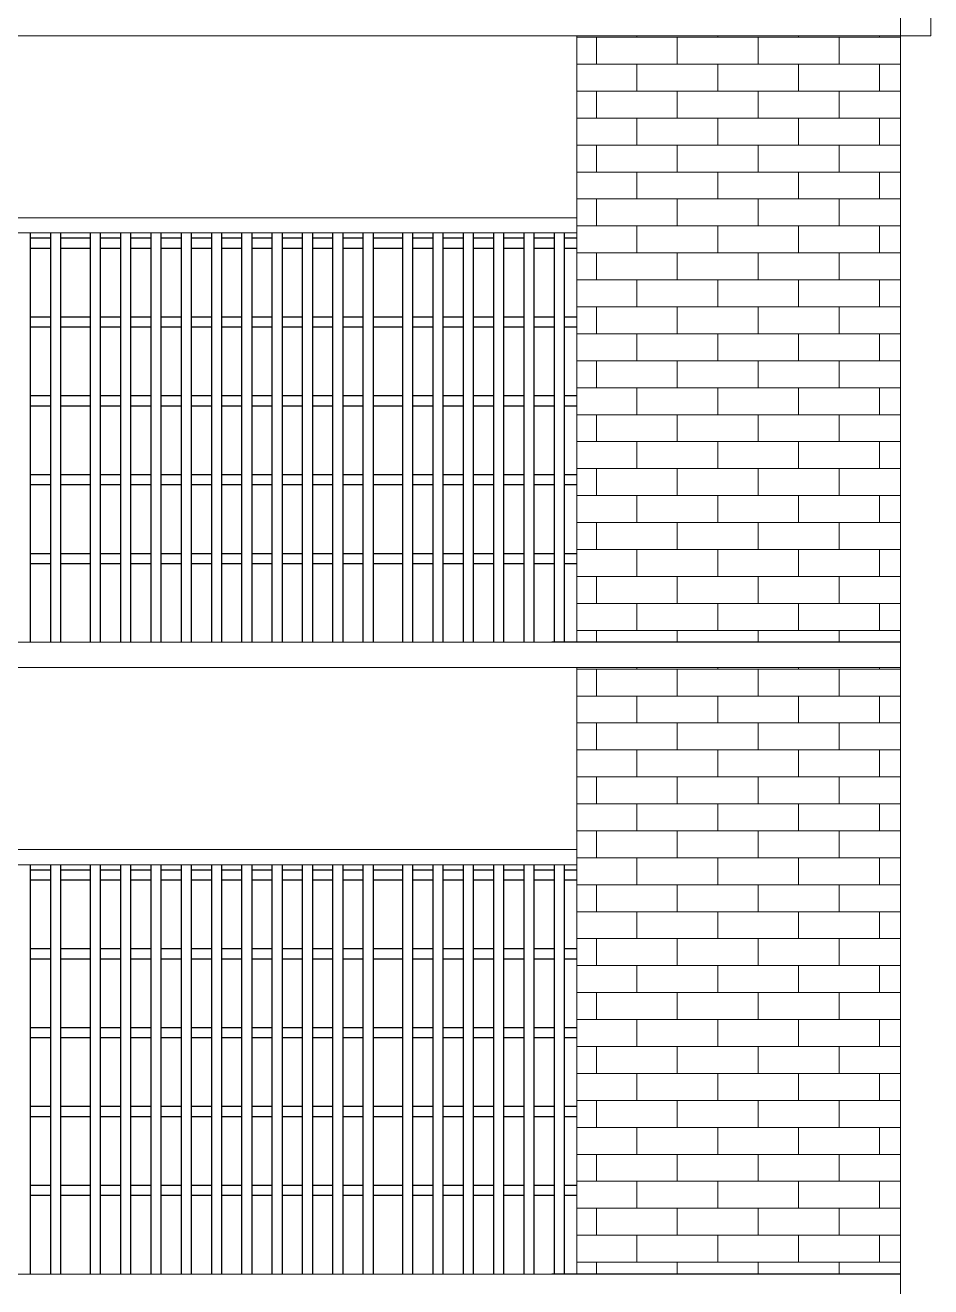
# Model space of a CAD drawing. Header units: inches. Extents: x -4010 to 92088, y -38563 to -1318.
# Drawn here: x 57860.5 to 58039.7, y -28286.5 to -28036.9 of the extents above; entities that cross this region are included whole.
import ezdxf

# ---------------------------------------------------------------- set-up
doc = ezdxf.new("R2010")
doc.units = ezdxf.units.IN
doc.header["$MEASUREMENT"] = 0
doc.layers.add('Brick wall', color=3, linetype='Continuous')
doc.layers.add('col', color=5, linetype='Continuous')
doc.layers.add('RAIL', color=200, linetype='Continuous', lineweight=13)

msp = doc.modelspace()

# ---------------------------------------------------------------- hatches: boundary and pattern name
at = {"layer": 'RAIL'}
h = msp.add_hatch(dxfattribs=at)
h.set_pattern_fill('AR-BRSTD', color=256, scale=2, style=0)
h.set_pattern_definition([(0, (3661.545, -6415.2594), (0, 5.334), []), (90, (3661.545, -6415.259), (-8, 5.334), [5.334, -5.334])])
h.paths.add_polyline_path([(57461.704, -28078), (57461.704, -28039), (57397.704, -28039), (57397.704, -28159), (57461.704, -28159)])
h.paths.add_polyline_path([(58033.704, -28039), (57969.704, -28039), (57969.704, -28159), (58033.704, -28159)])
h = msp.add_hatch(dxfattribs=at)
h.set_pattern_fill('AR-BRSTD', color=256, scale=2, style=0)
h.set_pattern_definition([(0, (3661.545, -6540.2594), (0, 5.334), []), (90, (3661.545, -6540.259), (-8, 5.334), [5.334, -5.334])])
h.paths.add_polyline_path([(57461.704, -28203), (57461.704, -28164), (57397.704, -28164), (57397.704, -28284), (57461.704, -28284)])
h.paths.add_polyline_path([(58033.704, -28164), (57969.704, -28164), (57969.704, -28284), (58033.704, -28284)])

# ---------------------------------------------------------------- linework, layer by layer
at = {"layer": 'Brick wall'}
for p, q in [((58033.704, -28159), (57964.704, -28159)), ((58033.704, -28284), (57964.704, -28284))]:
    msp.add_line(p, q, dxfattribs=at)
at = {"layer": 'col'}
for p, q in [((57861.529, -28078), (57861.529, -28096.6)), ((57865.529, -28078), (57865.529, -28096.6)), ((57867.529, -28078), (57867.529, -28096.6)), ((57873.353, -28078), (57873.353, -28096.6)), ((57875.353, -28078), (57875.353, -28096.6)), ((57879.353, -28078), (57879.353, -28096.6)), ((57881.353, -28078), (57881.353, -28096.6)), ((57885.353, -28078), (57885.353, -28096.6)), ((57887.353, -28078), (57887.353, -28096.6)), ((57891.353, -28078), (57891.353, -28096.6)), ((57893.353, -28078), (57893.353, -28096.6)), ((57897.353, -28078), (57897.353, -28096.6)), ((57899.353, -28078), (57899.353, -28096.6)), ((57903.353, -28078), (57903.353, -28096.6)), ((57905.353, -28078), (57905.353, -28096.6)), ((57909.353, -28078), (57909.353, -28096.6)), ((57911.353, -28078), (57911.353, -28096.6)), ((57911.353, -28078), (57911.353, -28096.6)), ((57915.353, -28078), (57915.353, -28096.6)), ((57917.353, -28078), (57917.353, -28096.6)), ((57921.353, -28078), (57921.353, -28096.6)), ((57923.353, -28078), (57923.353, -28096.6)), ((57927.353, -28078), (57927.353, -28096.6)), ((57929.353, -28078), (57929.353, -28096.6)), ((57935.178, -28078), (57935.178, -28096.6)), ((57937.178, -28078), (57937.178, -28096.6)), ((57941.178, -28078), (57941.178, -28096.6)), ((57943.178, -28078), (57943.178, -28096.6)), ((57947.178, -28078), (57947.178, -28096.6)), ((57949.178, -28078), (57949.178, -28096.6)), ((57953.178, -28078), (57953.178, -28096.6)), ((57955.178, -28078), (57955.178, -28096.6)), ((57959.178, -28078), (57959.178, -28096.6)), ((57961.178, -28078), (57961.178, -28096.6)), ((57965.178, -28078), (57965.178, -28096.6)), ((57967.178, -28078), (57967.178, -28096.6)), ((57861.529, -28079), (57865.529, -28079)), ((57867.529, -28079), (57871.529, -28079)), ((57871.529, -28079), (57873.353, -28079)), ((57875.353, -28079), (57879.353, -28079)), ((57881.353, -28079), (57885.353, -28079)), ((57887.353, -28079), (57891.353, -28079)), ((57893.353, -28079), (57897.353, -28079)), ((57899.353, -28079), (57903.353, -28079)), ((57905.353, -28079), (57909.353, -28079)), ((57911.353, -28079), (57915.353, -28079)), ((57917.353, -28079), (57921.353, -28079)), ((57923.353, -28079), (57927.353, -28079)), ((57929.353, -28079), (57933.353, -28079)), ((57933.353, -28079), (57935.178, -28079)), ((57937.178, -28079), (57941.178, -28079)), ((57943.178, -28079), (57947.178, -28079)), ((57949.178, -28079), (57953.178, -28079)), ((57955.178, -28079), (57959.178, -28079)), ((57961.178, -28079), (57965.178, -28079)), ((57967.178, -28079), (57969.704, -28079)), ((57861.529, -28081), (57861.529, -28112.2)), ((57861.529, -28081), (57865.529, -28081)), ((57865.529, -28081), (57865.529, -28112.2)), ((57867.529, -28081), (57867.529, -28112.2)), ((57867.529, -28081), (57871.529, -28081)), ((57871.529, -28081), (57873.353, -28081)), ((57873.353, -28081), (57873.353, -28112.2)), ((57875.353, -28081), (57875.353, -28112.2)), ((57875.353, -28081), (57879.353, -28081)), ((57879.353, -28081), (57879.353, -28112.2)), ((57881.353, -28081), (57881.353, -28112.2)), ((57881.353, -28081), (57885.353, -28081)), ((57885.353, -28081), (57885.353, -28112.2)), ((57887.353, -28081), (57887.353, -28112.2)), ((57887.353, -28081), (57891.353, -28081)), ((57891.353, -28081), (57891.353, -28112.2)), ((57893.353, -28081), (57893.353, -28112.2)), ((57893.353, -28081), (57897.353, -28081)), ((57897.353, -28081), (57897.353, -28112.2)), ((57899.353, -28081), (57899.353, -28112.2)), ((57899.353, -28081), (57903.353, -28081)), ((57903.353, -28081), (57903.353, -28112.2)), ((57905.353, -28081), (57905.353, -28112.2)), ((57905.353, -28081), (57909.353, -28081)), ((57909.353, -28081), (57909.353, -28112.2)), ((57911.353, -28081), (57911.353, -28112.2)), ((57911.353, -28081), (57911.353, -28112.2)), ((57911.353, -28081), (57915.353, -28081)), ((57915.353, -28081), (57915.353, -28112.2)), ((57917.353, -28081), (57917.353, -28112.2)), ((57917.353, -28081), (57921.353, -28081)), ((57921.353, -28081), (57921.353, -28112.2)), ((57923.353, -28081), (57923.353, -28112.2)), ((57923.353, -28081), (57927.353, -28081)), ((57927.353, -28081), (57927.353, -28112.2)), ((57929.353, -28081), (57929.353, -28112.2)), ((57929.353, -28081), (57933.353, -28081)), ((57933.353, -28081), (57935.178, -28081)), ((57935.178, -28081), (57935.178, -28112.2)), ((57937.178, -28081), (57937.178, -28112.2)), ((57937.178, -28081), (57941.178, -28081)), ((57941.178, -28081), (57941.178, -28112.2)), ((57943.178, -28081), (57943.178, -28112.2)), ((57943.178, -28081), (57947.178, -28081)), ((57947.178, -28081), (57947.178, -28112.2)), ((57949.178, -28081), (57949.178, -28112.2)), ((57949.178, -28081), (57953.178, -28081)), ((57953.178, -28081), (57953.178, -28112.2)), ((57955.178, -28081), (57955.178, -28112.2)), ((57955.178, -28081), (57959.178, -28081)), ((57959.178, -28081), (57959.178, -28112.2)), ((57961.178, -28081), (57961.178, -28112.2)), ((57961.178, -28081), (57965.178, -28081)), ((57965.178, -28081), (57965.178, -28112.2)), ((57967.178, -28081), (57967.178, -28112.2)), ((57967.178, -28081), (57969.704, -28081)), ((57861.529, -28094.6), (57865.529, -28094.6)), ((57867.529, -28094.6), (57871.529, -28094.6)), ((57871.529, -28094.6), (57873.353, -28094.6)), ((57875.353, -28094.6), (57879.353, -28094.6)), ((57881.353, -28094.6), (57885.353, -28094.6)), ((57887.353, -28094.6), (57891.353, -28094.6)), ((57893.353, -28094.6), (57897.353, -28094.6)), ((57899.353, -28094.6), (57903.353, -28094.6)), ((57905.353, -28094.6), (57909.353, -28094.6)), ((57911.353, -28094.6), (57915.353, -28094.6)), ((57917.353, -28094.6), (57921.353, -28094.6)), ((57923.353, -28094.6), (57927.353, -28094.6)), ((57929.353, -28094.6), (57933.353, -28094.6)), ((57933.353, -28094.6), (57935.178, -28094.6)), ((57937.178, -28094.6), (57941.178, -28094.6)), ((57943.178, -28094.6), (57947.178, -28094.6)), ((57949.178, -28094.6), (57953.178, -28094.6)), ((57955.178, -28094.6), (57959.178, -28094.6)), ((57961.178, -28094.6), (57965.178, -28094.6)), ((57967.178, -28094.6), (57969.704, -28094.6)), ((57861.529, -28096.6), (57861.529, -28127.8)), ((57861.529, -28096.6), (57865.529, -28096.6)), ((57865.529, -28096.6), (57865.529, -28127.8)), ((57867.529, -28096.6), (57867.529, -28127.8)), ((57867.529, -28096.6), (57871.529, -28096.6)), ((57871.529, -28096.6), (57873.353, -28096.6)), ((57873.353, -28096.6), (57873.353, -28127.8)), ((57875.353, -28096.6), (57875.353, -28127.8)), ((57875.353, -28096.6), (57879.353, -28096.6)), ((57879.353, -28096.6), (57879.353, -28127.8)), ((57881.353, -28096.6), (57881.353, -28127.8)), ((57881.353, -28096.6), (57885.353, -28096.6)), ((57885.353, -28096.6), (57885.353, -28127.8)), ((57887.353, -28096.6), (57887.353, -28127.8)), ((57887.353, -28096.6), (57891.353, -28096.6)), ((57891.353, -28096.6), (57891.353, -28127.8)), ((57893.353, -28096.6), (57893.353, -28127.8)), ((57893.353, -28096.6), (57897.353, -28096.6)), ((57897.353, -28096.6), (57897.353, -28127.8)), ((57899.353, -28096.6), (57899.353, -28127.8)), ((57899.353, -28096.6), (57903.353, -28096.6)), ((57903.353, -28096.6), (57903.353, -28127.8)), ((57905.353, -28096.6), (57905.353, -28127.8)), ((57905.353, -28096.6), (57909.353, -28096.6)), ((57909.353, -28096.6), (57909.353, -28127.8)), ((57911.353, -28096.6), (57911.353, -28127.8)), ((57911.353, -28096.6), (57911.353, -28127.8)), ((57911.353, -28096.6), (57915.353, -28096.6)), ((57915.353, -28096.6), (57915.353, -28127.8)), ((57917.353, -28096.6), (57917.353, -28127.8)), ((57917.353, -28096.6), (57921.353, -28096.6)), ((57921.353, -28096.6), (57921.353, -28127.8)), ((57923.353, -28096.6), (57923.353, -28127.8)), ((57923.353, -28096.6), (57927.353, -28096.6)), ((57927.353, -28096.6), (57927.353, -28127.8)), ((57929.353, -28096.6), (57929.353, -28127.8)), ((57929.353, -28096.6), (57933.353, -28096.6)), ((57933.353, -28096.6), (57935.178, -28096.6)), ((57935.178, -28096.6), (57935.178, -28127.8)), ((57937.178, -28096.6), (57937.178, -28127.8)), ((57937.178, -28096.6), (57941.178, -28096.6)), ((57941.178, -28096.6), (57941.178, -28127.8)), ((57943.178, -28096.6), (57943.178, -28127.8)), ((57943.178, -28096.6), (57947.178, -28096.6)), ((57947.178, -28096.6), (57947.178, -28127.8)), ((57949.178, -28096.6), (57949.178, -28127.8)), ((57949.178, -28096.6), (57953.178, -28096.6)), ((57953.178, -28096.6), (57953.178, -28127.8)), ((57955.178, -28096.6), (57955.178, -28127.8)), ((57955.178, -28096.6), (57959.178, -28096.6)), ((57959.178, -28096.6), (57959.178, -28127.8)), ((57961.178, -28096.6), (57961.178, -28127.8)), ((57961.178, -28096.6), (57965.178, -28096.6)), ((57965.178, -28096.6), (57965.178, -28127.8)), ((57967.178, -28096.6), (57967.178, -28127.8)), ((57967.178, -28096.6), (57969.704, -28096.6)), ((57861.529, -28110.2), (57865.529, -28110.2)), ((57867.529, -28110.2), (57871.529, -28110.2)), ((57871.529, -28110.2), (57873.353, -28110.2)), ((57875.353, -28110.2), (57879.353, -28110.2)), ((57881.353, -28110.2), (57885.353, -28110.2)), ((57887.353, -28110.2), (57891.353, -28110.2)), ((57893.353, -28110.2), (57897.353, -28110.2)), ((57899.353, -28110.2), (57903.353, -28110.2)), ((57905.353, -28110.2), (57909.353, -28110.2)), ((57911.353, -28110.2), (57915.353, -28110.2)), ((57917.353, -28110.2), (57921.353, -28110.2)), ((57923.353, -28110.2), (57927.353, -28110.2)), ((57929.353, -28110.2), (57933.353, -28110.2)), ((57933.353, -28110.2), (57935.178, -28110.2)), ((57937.178, -28110.2), (57941.178, -28110.2)), ((57943.178, -28110.2), (57947.178, -28110.2)), ((57949.178, -28110.2), (57953.178, -28110.2)), ((57955.178, -28110.2), (57959.178, -28110.2)), ((57961.178, -28110.2), (57965.178, -28110.2)), ((57967.178, -28110.2), (57969.704, -28110.2)), ((57861.529, -28112.2), (57861.529, -28143.4)), ((57861.529, -28112.2), (57865.529, -28112.2)), ((57865.529, -28112.2), (57865.529, -28143.4)), ((57867.529, -28112.2), (57867.529, -28143.4)), ((57867.529, -28112.2), (57871.529, -28112.2)), ((57871.529, -28112.2), (57873.353, -28112.2)), ((57873.353, -28112.2), (57873.353, -28143.4)), ((57875.353, -28112.2), (57875.353, -28143.4)), ((57875.353, -28112.2), (57879.353, -28112.2)), ((57879.353, -28112.2), (57879.353, -28143.4)), ((57881.353, -28112.2), (57881.353, -28143.4)), ((57881.353, -28112.2), (57885.353, -28112.2)), ((57885.353, -28112.2), (57885.353, -28143.4)), ((57887.353, -28112.2), (57887.353, -28143.4)), ((57887.353, -28112.2), (57891.353, -28112.2)), ((57891.353, -28112.2), (57891.353, -28143.4)), ((57893.353, -28112.2), (57893.353, -28143.4)), ((57893.353, -28112.2), (57897.353, -28112.2)), ((57897.353, -28112.2), (57897.353, -28143.4)), ((57899.353, -28112.2), (57899.353, -28143.4)), ((57899.353, -28112.2), (57903.353, -28112.2)), ((57903.353, -28112.2), (57903.353, -28143.4)), ((57905.353, -28112.2), (57905.353, -28143.4)), ((57905.353, -28112.2), (57909.353, -28112.2)), ((57909.353, -28112.2), (57909.353, -28143.4)), ((57911.353, -28112.2), (57911.353, -28143.4)), ((57911.353, -28112.2), (57911.353, -28143.4)), ((57911.353, -28112.2), (57915.353, -28112.2)), ((57915.353, -28112.2), (57915.353, -28143.4)), ((57917.353, -28112.2), (57917.353, -28143.4)), ((57917.353, -28112.2), (57921.353, -28112.2)), ((57921.353, -28112.2), (57921.353, -28143.4)), ((57923.353, -28112.2), (57923.353, -28143.4)), ((57923.353, -28112.2), (57927.353, -28112.2)), ((57927.353, -28112.2), (57927.353, -28143.4)), ((57929.353, -28112.2), (57929.353, -28143.4)), ((57929.353, -28112.2), (57933.353, -28112.2)), ((57933.353, -28112.2), (57935.178, -28112.2)), ((57935.178, -28112.2), (57935.178, -28143.4)), ((57937.178, -28112.2), (57937.178, -28143.4)), ((57937.178, -28112.2), (57941.178, -28112.2)), ((57941.178, -28112.2), (57941.178, -28143.4)), ((57943.178, -28112.2), (57943.178, -28143.4)), ((57943.178, -28112.2), (57947.178, -28112.2)), ((57947.178, -28112.2), (57947.178, -28143.4)), ((57949.178, -28112.2), (57949.178, -28143.4)), ((57949.178, -28112.2), (57953.178, -28112.2)), ((57953.178, -28112.2), (57953.178, -28143.4)), ((57955.178, -28112.2), (57955.178, -28143.4)), ((57955.178, -28112.2), (57959.178, -28112.2)), ((57959.178, -28112.2), (57959.178, -28143.4)), ((57961.178, -28112.2), (57961.178, -28143.4)), ((57961.178, -28112.2), (57965.178, -28112.2)), ((57965.178, -28112.2), (57965.178, -28143.4)), ((57967.178, -28112.2), (57967.178, -28143.4)), ((57967.178, -28112.2), (57969.704, -28112.2)), ((57861.529, -28125.8), (57865.529, -28125.8)), ((57861.529, -28127.8), (57861.529, -28159)), ((57861.529, -28127.8), (57865.529, -28127.8)), ((57865.529, -28127.8), (57865.529, -28159)), ((57867.529, -28125.8), (57871.529, -28125.8)), ((57867.529, -28127.8), (57867.529, -28159)), ((57867.529, -28127.8), (57871.529, -28127.8)), ((57871.529, -28125.8), (57873.353, -28125.8)), ((57871.529, -28127.8), (57873.353, -28127.8)), ((57873.353, -28127.8), (57873.353, -28159)), ((57875.353, -28125.8), (57879.353, -28125.8)), ((57875.353, -28127.8), (57875.353, -28159)), ((57875.353, -28127.8), (57879.353, -28127.8)), ((57879.353, -28127.8), (57879.353, -28159)), ((57881.353, -28125.8), (57885.353, -28125.8)), ((57881.353, -28127.8), (57881.353, -28159)), ((57881.353, -28127.8), (57885.353, -28127.8)), ((57885.353, -28127.8), (57885.353, -28159)), ((57887.353, -28125.8), (57891.353, -28125.8)), ((57887.353, -28127.8), (57887.353, -28159)), ((57887.353, -28127.8), (57891.353, -28127.8)), ((57891.353, -28127.8), (57891.353, -28159)), ((57893.353, -28125.8), (57897.353, -28125.8)), ((57893.353, -28127.8), (57893.353, -28159)), ((57893.353, -28127.8), (57897.353, -28127.8)), ((57897.353, -28127.8), (57897.353, -28159)), ((57899.353, -28125.8), (57903.353, -28125.8)), ((57899.353, -28127.8), (57899.353, -28159)), ((57899.353, -28127.8), (57903.353, -28127.8)), ((57903.353, -28127.8), (57903.353, -28159)), ((57905.353, -28125.8), (57909.353, -28125.8)), ((57905.353, -28127.8), (57905.353, -28159)), ((57905.353, -28127.8), (57909.353, -28127.8)), ((57909.353, -28127.8), (57909.353, -28159)), ((57911.353, -28125.8), (57915.353, -28125.8)), ((57911.353, -28127.8), (57911.353, -28159)), ((57911.353, -28127.8), (57911.353, -28159)), ((57911.353, -28127.8), (57915.353, -28127.8)), ((57915.353, -28127.8), (57915.353, -28159)), ((57917.353, -28125.8), (57921.353, -28125.8)), ((57917.353, -28127.8), (57917.353, -28159)), ((57917.353, -28127.8), (57921.353, -28127.8)), ((57921.353, -28127.8), (57921.353, -28159)), ((57923.353, -28125.8), (57927.353, -28125.8)), ((57923.353, -28127.8), (57923.353, -28159)), ((57923.353, -28127.8), (57927.353, -28127.8)), ((57927.353, -28127.8), (57927.353, -28159)), ((57929.353, -28125.8), (57933.353, -28125.8)), ((57929.353, -28127.8), (57929.353, -28159)), ((57929.353, -28127.8), (57933.353, -28127.8)), ((57933.353, -28125.8), (57935.178, -28125.8)), ((57933.353, -28127.8), (57935.178, -28127.8)), ((57935.178, -28127.8), (57935.178, -28159)), ((57937.178, -28125.8), (57941.178, -28125.8)), ((57937.178, -28127.8), (57937.178, -28159)), ((57937.178, -28127.8), (57941.178, -28127.8)), ((57941.178, -28127.8), (57941.178, -28159)), ((57943.178, -28125.8), (57947.178, -28125.8)), ((57943.178, -28127.8), (57943.178, -28159)), ((57943.178, -28127.8), (57947.178, -28127.8)), ((57947.178, -28127.8), (57947.178, -28159)), ((57949.178, -28125.8), (57953.178, -28125.8)), ((57949.178, -28127.8), (57949.178, -28159)), ((57949.178, -28127.8), (57953.178, -28127.8)), ((57953.178, -28127.8), (57953.178, -28159)), ((57955.178, -28125.8), (57959.178, -28125.8)), ((57955.178, -28127.8), (57955.178, -28159)), ((57955.178, -28127.8), (57959.178, -28127.8)), ((57959.178, -28127.8), (57959.178, -28159)), ((57961.178, -28125.8), (57965.178, -28125.8)), ((57961.178, -28127.8), (57961.178, -28159)), ((57961.178, -28127.8), (57965.178, -28127.8)), ((57965.178, -28127.8), (57965.178, -28159)), ((57967.178, -28125.8), (57969.704, -28125.8)), ((57967.178, -28127.8), (57967.178, -28159)), ((57967.178, -28127.8), (57969.704, -28127.8)), ((57861.529, -28141.4), (57865.529, -28141.4)), ((57867.529, -28141.4), (57871.529, -28141.4)), ((57871.529, -28141.4), (57873.353, -28141.4)), ((57875.353, -28141.4), (57879.353, -28141.4)), ((57881.353, -28141.4), (57885.353, -28141.4)), ((57887.353, -28141.4), (57891.353, -28141.4)), ((57893.353, -28141.4), (57897.353, -28141.4)), ((57899.353, -28141.4), (57903.353, -28141.4)), ((57905.353, -28141.4), (57909.353, -28141.4)), ((57911.353, -28141.4), (57915.353, -28141.4)), ((57917.353, -28141.4), (57921.353, -28141.4)), ((57923.353, -28141.4), (57927.353, -28141.4)), ((57929.353, -28141.4), (57933.353, -28141.4)), ((57933.353, -28141.4), (57935.178, -28141.4)), ((57937.178, -28141.4), (57941.178, -28141.4)), ((57943.178, -28141.4), (57947.178, -28141.4)), ((57949.178, -28141.4), (57953.178, -28141.4)), ((57955.178, -28141.4), (57959.178, -28141.4)), ((57961.178, -28141.4), (57965.178, -28141.4)), ((57967.178, -28141.4), (57969.704, -28141.4)), ((57861.529, -28143.4), (57865.529, -28143.4)), ((57867.529, -28143.4), (57871.529, -28143.4)), ((57871.529, -28143.4), (57873.353, -28143.4)), ((57875.353, -28143.4), (57879.353, -28143.4)), ((57881.353, -28143.4), (57885.353, -28143.4)), ((57887.353, -28143.4), (57891.353, -28143.4)), ((57893.353, -28143.4), (57897.353, -28143.4)), ((57899.353, -28143.4), (57903.353, -28143.4)), ((57905.353, -28143.4), (57909.353, -28143.4)), ((57911.353, -28143.4), (57915.353, -28143.4)), ((57917.353, -28143.4), (57921.353, -28143.4)), ((57923.353, -28143.4), (57927.353, -28143.4)), ((57929.353, -28143.4), (57933.353, -28143.4)), ((57933.353, -28143.4), (57935.178, -28143.4)), ((57937.178, -28143.4), (57941.178, -28143.4)), ((57943.178, -28143.4), (57947.178, -28143.4)), ((57949.178, -28143.4), (57953.178, -28143.4)), ((57955.178, -28143.4), (57959.178, -28143.4)), ((57961.178, -28143.4), (57965.178, -28143.4)), ((57967.178, -28143.4), (57969.704, -28143.4)), ((57861.529, -28203), (57861.529, -28221.6)), ((57861.529, -28204), (57865.529, -28204)), ((57865.529, -28203), (57865.529, -28221.6)), ((57867.529, -28203), (57867.529, -28221.6)), ((57867.529, -28204), (57871.529, -28204)), ((57871.529, -28204), (57873.353, -28204)), ((57873.353, -28203), (57873.353, -28221.6)), ((57875.353, -28203), (57875.353, -28221.6)), ((57875.353, -28204), (57879.353, -28204)), ((57879.353, -28203), (57879.353, -28221.6)), ((57881.353, -28203), (57881.353, -28221.6)), ((57881.353, -28204), (57885.353, -28204)), ((57885.353, -28203), (57885.353, -28221.6)), ((57887.353, -28203), (57887.353, -28221.6)), ((57887.353, -28204), (57891.353, -28204)), ((57891.353, -28203), (57891.353, -28221.6)), ((57893.353, -28203), (57893.353, -28221.6)), ((57893.353, -28204), (57897.353, -28204)), ((57897.353, -28203), (57897.353, -28221.6)), ((57899.353, -28203), (57899.353, -28221.6)), ((57899.353, -28204), (57903.353, -28204)), ((57903.353, -28203), (57903.353, -28221.6)), ((57905.353, -28203), (57905.353, -28221.6)), ((57905.353, -28204), (57909.353, -28204)), ((57909.353, -28203), (57909.353, -28221.6)), ((57911.353, -28203), (57911.353, -28221.6)), ((57911.353, -28203), (57911.353, -28221.6)), ((57911.353, -28204), (57915.353, -28204)), ((57915.353, -28203), (57915.353, -28221.6)), ((57917.353, -28203), (57917.353, -28221.6)), ((57917.353, -28204), (57921.353, -28204)), ((57921.353, -28203), (57921.353, -28221.6)), ((57923.353, -28203), (57923.353, -28221.6)), ((57923.353, -28204), (57927.353, -28204)), ((57927.353, -28203), (57927.353, -28221.6)), ((57929.353, -28203), (57929.353, -28221.6)), ((57929.353, -28204), (57933.353, -28204)), ((57933.353, -28204), (57935.178, -28204)), ((57935.178, -28203), (57935.178, -28221.6)), ((57937.178, -28203), (57937.178, -28221.6)), ((57937.178, -28204), (57941.178, -28204)), ((57941.178, -28203), (57941.178, -28221.6)), ((57943.178, -28203), (57943.178, -28221.6)), ((57943.178, -28204), (57947.178, -28204)), ((57947.178, -28203), (57947.178, -28221.6)), ((57949.178, -28203), (57949.178, -28221.6)), ((57949.178, -28204), (57953.178, -28204)), ((57953.178, -28203), (57953.178, -28221.6)), ((57955.178, -28203), (57955.178, -28221.6)), ((57955.178, -28204), (57959.178, -28204)), ((57959.178, -28203), (57959.178, -28221.6)), ((57961.178, -28203), (57961.178, -28221.6)), ((57961.178, -28204), (57965.178, -28204)), ((57965.178, -28203), (57965.178, -28221.6)), ((57967.178, -28203), (57967.178, -28221.6)), ((57967.178, -28204), (57969.704, -28204)), ((57861.529, -28206), (57861.529, -28237.2)), ((57861.529, -28206), (57865.529, -28206)), ((57865.529, -28206), (57865.529, -28237.2)), ((57867.529, -28206), (57867.529, -28237.2)), ((57867.529, -28206), (57871.529, -28206)), ((57871.529, -28206), (57873.353, -28206)), ((57873.353, -28206), (57873.353, -28237.2)), ((57875.353, -28206), (57875.353, -28237.2)), ((57875.353, -28206), (57879.353, -28206)), ((57879.353, -28206), (57879.353, -28237.2)), ((57881.353, -28206), (57881.353, -28237.2)), ((57881.353, -28206), (57885.353, -28206)), ((57885.353, -28206), (57885.353, -28237.2)), ((57887.353, -28206), (57887.353, -28237.2)), ((57887.353, -28206), (57891.353, -28206)), ((57891.353, -28206), (57891.353, -28237.2)), ((57893.353, -28206), (57893.353, -28237.2)), ((57893.353, -28206), (57897.353, -28206)), ((57897.353, -28206), (57897.353, -28237.2)), ((57899.353, -28206), (57899.353, -28237.2)), ((57899.353, -28206), (57903.353, -28206)), ((57903.353, -28206), (57903.353, -28237.2)), ((57905.353, -28206), (57905.353, -28237.2)), ((57905.353, -28206), (57909.353, -28206)), ((57909.353, -28206), (57909.353, -28237.2)), ((57911.353, -28206), (57911.353, -28237.2)), ((57911.353, -28206), (57911.353, -28237.2)), ((57911.353, -28206), (57915.353, -28206)), ((57915.353, -28206), (57915.353, -28237.2)), ((57917.353, -28206), (57917.353, -28237.2)), ((57917.353, -28206), (57921.353, -28206)), ((57921.353, -28206), (57921.353, -28237.2)), ((57923.353, -28206), (57923.353, -28237.2)), ((57923.353, -28206), (57927.353, -28206)), ((57927.353, -28206), (57927.353, -28237.2)), ((57929.353, -28206), (57929.353, -28237.2)), ((57929.353, -28206), (57933.353, -28206)), ((57933.353, -28206), (57935.178, -28206)), ((57935.178, -28206), (57935.178, -28237.2)), ((57937.178, -28206), (57937.178, -28237.2)), ((57937.178, -28206), (57941.178, -28206)), ((57941.178, -28206), (57941.178, -28237.2)), ((57943.178, -28206), (57943.178, -28237.2)), ((57943.178, -28206), (57947.178, -28206)), ((57947.178, -28206), (57947.178, -28237.2)), ((57949.178, -28206), (57949.178, -28237.2)), ((57949.178, -28206), (57953.178, -28206)), ((57953.178, -28206), (57953.178, -28237.2)), ((57955.178, -28206), (57955.178, -28237.2)), ((57955.178, -28206), (57959.178, -28206)), ((57959.178, -28206), (57959.178, -28237.2)), ((57961.178, -28206), (57961.178, -28237.2)), ((57961.178, -28206), (57965.178, -28206)), ((57965.178, -28206), (57965.178, -28237.2)), ((57967.178, -28206), (57967.178, -28237.2)), ((57967.178, -28206), (57969.704, -28206)), ((57861.529, -28219.6), (57865.529, -28219.6)), ((57867.529, -28219.6), (57871.529, -28219.6)), ((57871.529, -28219.6), (57873.353, -28219.6)), ((57875.353, -28219.6), (57879.353, -28219.6)), ((57881.353, -28219.6), (57885.353, -28219.6)), ((57887.353, -28219.6), (57891.353, -28219.6)), ((57893.353, -28219.6), (57897.353, -28219.6)), ((57899.353, -28219.6), (57903.353, -28219.6)), ((57905.353, -28219.6), (57909.353, -28219.6)), ((57911.353, -28219.6), (57915.353, -28219.6)), ((57917.353, -28219.6), (57921.353, -28219.6)), ((57923.353, -28219.6), (57927.353, -28219.6)), ((57929.353, -28219.6), (57933.353, -28219.6)), ((57933.353, -28219.6), (57935.178, -28219.6)), ((57937.178, -28219.6), (57941.178, -28219.6)), ((57943.178, -28219.6), (57947.178, -28219.6)), ((57949.178, -28219.6), (57953.178, -28219.6)), ((57955.178, -28219.6), (57959.178, -28219.6)), ((57961.178, -28219.6), (57965.178, -28219.6)), ((57967.178, -28219.6), (57969.704, -28219.6)), ((57861.529, -28221.6), (57861.529, -28252.8)), ((57861.529, -28221.6), (57865.529, -28221.6)), ((57865.529, -28221.6), (57865.529, -28252.8)), ((57867.529, -28221.6), (57867.529, -28252.8)), ((57867.529, -28221.6), (57871.529, -28221.6)), ((57871.529, -28221.6), (57873.353, -28221.6)), ((57873.353, -28221.6), (57873.353, -28252.8)), ((57875.353, -28221.6), (57875.353, -28252.8)), ((57875.353, -28221.6), (57879.353, -28221.6)), ((57879.353, -28221.6), (57879.353, -28252.8)), ((57881.353, -28221.6), (57881.353, -28252.8)), ((57881.353, -28221.6), (57885.353, -28221.6)), ((57885.353, -28221.6), (57885.353, -28252.8)), ((57887.353, -28221.6), (57887.353, -28252.8)), ((57887.353, -28221.6), (57891.353, -28221.6)), ((57891.353, -28221.6), (57891.353, -28252.8)), ((57893.353, -28221.6), (57893.353, -28252.8)), ((57893.353, -28221.6), (57897.353, -28221.6)), ((57897.353, -28221.6), (57897.353, -28252.8)), ((57899.353, -28221.6), (57899.353, -28252.8)), ((57899.353, -28221.6), (57903.353, -28221.6)), ((57903.353, -28221.6), (57903.353, -28252.8)), ((57905.353, -28221.6), (57905.353, -28252.8)), ((57905.353, -28221.6), (57909.353, -28221.6)), ((57909.353, -28221.6), (57909.353, -28252.8)), ((57911.353, -28221.6), (57911.353, -28252.8)), ((57911.353, -28221.6), (57911.353, -28252.8)), ((57911.353, -28221.6), (57915.353, -28221.6)), ((57915.353, -28221.6), (57915.353, -28252.8)), ((57917.353, -28221.6), (57917.353, -28252.8)), ((57917.353, -28221.6), (57921.353, -28221.6)), ((57921.353, -28221.6), (57921.353, -28252.8)), ((57923.353, -28221.6), (57923.353, -28252.8)), ((57923.353, -28221.6), (57927.353, -28221.6)), ((57927.353, -28221.6), (57927.353, -28252.8)), ((57929.353, -28221.6), (57929.353, -28252.8)), ((57929.353, -28221.6), (57933.353, -28221.6)), ((57933.353, -28221.6), (57935.178, -28221.6)), ((57935.178, -28221.6), (57935.178, -28252.8)), ((57937.178, -28221.6), (57937.178, -28252.8)), ((57937.178, -28221.6), (57941.178, -28221.6)), ((57941.178, -28221.6), (57941.178, -28252.8)), ((57943.178, -28221.6), (57943.178, -28252.8)), ((57943.178, -28221.6), (57947.178, -28221.6)), ((57947.178, -28221.6), (57947.178, -28252.8)), ((57949.178, -28221.6), (57949.178, -28252.8)), ((57949.178, -28221.6), (57953.178, -28221.6)), ((57953.178, -28221.6), (57953.178, -28252.8)), ((57955.178, -28221.6), (57955.178, -28252.8)), ((57955.178, -28221.6), (57959.178, -28221.6)), ((57959.178, -28221.6), (57959.178, -28252.8)), ((57961.178, -28221.6), (57961.178, -28252.8)), ((57961.178, -28221.6), (57965.178, -28221.6)), ((57965.178, -28221.6), (57965.178, -28252.8)), ((57967.178, -28221.6), (57967.178, -28252.8)), ((57967.178, -28221.6), (57969.704, -28221.6)), ((57861.529, -28235.2), (57865.529, -28235.2)), ((57867.529, -28235.2), (57871.529, -28235.2)), ((57871.529, -28235.2), (57873.353, -28235.2)), ((57875.353, -28235.2), (57879.353, -28235.2)), ((57881.353, -28235.2), (57885.353, -28235.2)), ((57887.353, -28235.2), (57891.353, -28235.2)), ((57893.353, -28235.2), (57897.353, -28235.2)), ((57899.353, -28235.2), (57903.353, -28235.2)), ((57905.353, -28235.2), (57909.353, -28235.2)), ((57911.353, -28235.2), (57915.353, -28235.2)), ((57917.353, -28235.2), (57921.353, -28235.2)), ((57923.353, -28235.2), (57927.353, -28235.2)), ((57929.353, -28235.2), (57933.353, -28235.2)), ((57933.353, -28235.2), (57935.178, -28235.2)), ((57937.178, -28235.2), (57941.178, -28235.2)), ((57943.178, -28235.2), (57947.178, -28235.2)), ((57949.178, -28235.2), (57953.178, -28235.2)), ((57955.178, -28235.2), (57959.178, -28235.2)), ((57961.178, -28235.2), (57965.178, -28235.2)), ((57967.178, -28235.2), (57969.704, -28235.2)), ((57861.529, -28237.2), (57861.529, -28268.4)), ((57861.529, -28237.2), (57865.529, -28237.2)), ((57865.529, -28237.2), (57865.529, -28268.4)), ((57867.529, -28237.2), (57867.529, -28268.4)), ((57867.529, -28237.2), (57871.529, -28237.2)), ((57871.529, -28237.2), (57873.353, -28237.2)), ((57873.353, -28237.2), (57873.353, -28268.4)), ((57875.353, -28237.2), (57875.353, -28268.4)), ((57875.353, -28237.2), (57879.353, -28237.2)), ((57879.353, -28237.2), (57879.353, -28268.4)), ((57881.353, -28237.2), (57881.353, -28268.4)), ((57881.353, -28237.2), (57885.353, -28237.2)), ((57885.353, -28237.2), (57885.353, -28268.4)), ((57887.353, -28237.2), (57887.353, -28268.4)), ((57887.353, -28237.2), (57891.353, -28237.2)), ((57891.353, -28237.2), (57891.353, -28268.4)), ((57893.353, -28237.2), (57893.353, -28268.4)), ((57893.353, -28237.2), (57897.353, -28237.2)), ((57897.353, -28237.2), (57897.353, -28268.4)), ((57899.353, -28237.2), (57899.353, -28268.4)), ((57899.353, -28237.2), (57903.353, -28237.2)), ((57903.353, -28237.2), (57903.353, -28268.4)), ((57905.353, -28237.2), (57905.353, -28268.4)), ((57905.353, -28237.2), (57909.353, -28237.2)), ((57909.353, -28237.2), (57909.353, -28268.4)), ((57911.353, -28237.2), (57911.353, -28268.4)), ((57911.353, -28237.2), (57911.353, -28268.4)), ((57911.353, -28237.2), (57915.353, -28237.2)), ((57915.353, -28237.2), (57915.353, -28268.4)), ((57917.353, -28237.2), (57917.353, -28268.4)), ((57917.353, -28237.2), (57921.353, -28237.2)), ((57921.353, -28237.2), (57921.353, -28268.4)), ((57923.353, -28237.2), (57923.353, -28268.4)), ((57923.353, -28237.2), (57927.353, -28237.2)), ((57927.353, -28237.2), (57927.353, -28268.4)), ((57929.353, -28237.2), (57929.353, -28268.4)), ((57929.353, -28237.2), (57933.353, -28237.2)), ((57933.353, -28237.2), (57935.178, -28237.2)), ((57935.178, -28237.2), (57935.178, -28268.4)), ((57937.178, -28237.2), (57937.178, -28268.4)), ((57937.178, -28237.2), (57941.178, -28237.2)), ((57941.178, -28237.2), (57941.178, -28268.4)), ((57943.178, -28237.2), (57943.178, -28268.4)), ((57943.178, -28237.2), (57947.178, -28237.2)), ((57947.178, -28237.2), (57947.178, -28268.4)), ((57949.178, -28237.2), (57949.178, -28268.4)), ((57949.178, -28237.2), (57953.178, -28237.2)), ((57953.178, -28237.2), (57953.178, -28268.4)), ((57955.178, -28237.2), (57955.178, -28268.4)), ((57955.178, -28237.2), (57959.178, -28237.2)), ((57959.178, -28237.2), (57959.178, -28268.4)), ((57961.178, -28237.2), (57961.178, -28268.4)), ((57961.178, -28237.2), (57965.178, -28237.2)), ((57965.178, -28237.2), (57965.178, -28268.4)), ((57967.178, -28237.2), (57967.178, -28268.4)), ((57967.178, -28237.2), (57969.704, -28237.2)), ((57861.529, -28250.8), (57865.529, -28250.8)), ((57861.529, -28252.8), (57861.529, -28284)), ((57861.529, -28252.8), (57865.529, -28252.8)), ((57865.529, -28252.8), (57865.529, -28284)), ((57867.529, -28250.8), (57871.529, -28250.8)), ((57867.529, -28252.8), (57867.529, -28284)), ((57867.529, -28252.8), (57871.529, -28252.8)), ((57871.529, -28250.8), (57873.353, -28250.8)), ((57871.529, -28252.8), (57873.353, -28252.8)), ((57873.353, -28252.8), (57873.353, -28284)), ((57875.353, -28250.8), (57879.353, -28250.8)), ((57875.353, -28252.8), (57875.353, -28284)), ((57875.353, -28252.8), (57879.353, -28252.8)), ((57879.353, -28252.8), (57879.353, -28284)), ((57881.353, -28250.8), (57885.353, -28250.8)), ((57881.353, -28252.8), (57881.353, -28284)), ((57881.353, -28252.8), (57885.353, -28252.8)), ((57885.353, -28252.8), (57885.353, -28284)), ((57887.353, -28250.8), (57891.353, -28250.8)), ((57887.353, -28252.8), (57887.353, -28284)), ((57887.353, -28252.8), (57891.353, -28252.8)), ((57891.353, -28252.8), (57891.353, -28284)), ((57893.353, -28250.8), (57897.353, -28250.8)), ((57893.353, -28252.8), (57893.353, -28284)), ((57893.353, -28252.8), (57897.353, -28252.8)), ((57897.353, -28252.8), (57897.353, -28284)), ((57899.353, -28250.8), (57903.353, -28250.8)), ((57899.353, -28252.8), (57899.353, -28284)), ((57899.353, -28252.8), (57903.353, -28252.8)), ((57903.353, -28252.8), (57903.353, -28284)), ((57905.353, -28250.8), (57909.353, -28250.8)), ((57905.353, -28252.8), (57905.353, -28284)), ((57905.353, -28252.8), (57909.353, -28252.8)), ((57909.353, -28252.8), (57909.353, -28284)), ((57911.353, -28250.8), (57915.353, -28250.8)), ((57911.353, -28252.8), (57911.353, -28284)), ((57911.353, -28252.8), (57911.353, -28284)), ((57911.353, -28252.8), (57915.353, -28252.8)), ((57915.353, -28252.8), (57915.353, -28284)), ((57917.353, -28250.8), (57921.353, -28250.8)), ((57917.353, -28252.8), (57917.353, -28284)), ((57917.353, -28252.8), (57921.353, -28252.8)), ((57921.353, -28252.8), (57921.353, -28284)), ((57923.353, -28250.8), (57927.353, -28250.8)), ((57923.353, -28252.8), (57923.353, -28284)), ((57923.353, -28252.8), (57927.353, -28252.8)), ((57927.353, -28252.8), (57927.353, -28284)), ((57929.353, -28250.8), (57933.353, -28250.8)), ((57929.353, -28252.8), (57929.353, -28284)), ((57929.353, -28252.8), (57933.353, -28252.8)), ((57933.353, -28250.8), (57935.178, -28250.8)), ((57933.353, -28252.8), (57935.178, -28252.8)), ((57935.178, -28252.8), (57935.178, -28284)), ((57937.178, -28250.8), (57941.178, -28250.8)), ((57937.178, -28252.8), (57937.178, -28284)), ((57937.178, -28252.8), (57941.178, -28252.8)), ((57941.178, -28252.8), (57941.178, -28284)), ((57943.178, -28250.8), (57947.178, -28250.8)), ((57943.178, -28252.8), (57943.178, -28284)), ((57943.178, -28252.8), (57947.178, -28252.8)), ((57947.178, -28252.8), (57947.178, -28284)), ((57949.178, -28250.8), (57953.178, -28250.8)), ((57949.178, -28252.8), (57949.178, -28284)), ((57949.178, -28252.8), (57953.178, -28252.8)), ((57953.178, -28252.8), (57953.178, -28284)), ((57955.178, -28250.8), (57959.178, -28250.8)), ((57955.178, -28252.8), (57955.178, -28284)), ((57955.178, -28252.8), (57959.178, -28252.8)), ((57959.178, -28252.8), (57959.178, -28284)), ((57961.178, -28250.8), (57965.178, -28250.8)), ((57961.178, -28252.8), (57961.178, -28284)), ((57961.178, -28252.8), (57965.178, -28252.8)), ((57965.178, -28252.8), (57965.178, -28284)), ((57967.178, -28250.8), (57969.704, -28250.8)), ((57967.178, -28252.8), (57967.178, -28284)), ((57967.178, -28252.8), (57969.704, -28252.8)), ((57861.529, -28266.4), (57865.529, -28266.4)), ((57867.529, -28266.4), (57871.529, -28266.4)), ((57871.529, -28266.4), (57873.353, -28266.4)), ((57875.353, -28266.4), (57879.353, -28266.4)), ((57881.353, -28266.4), (57885.353, -28266.4)), ((57887.353, -28266.4), (57891.353, -28266.4)), ((57893.353, -28266.4), (57897.353, -28266.4)), ((57899.353, -28266.4), (57903.353, -28266.4)), ((57905.353, -28266.4), (57909.353, -28266.4)), ((57911.353, -28266.4), (57915.353, -28266.4)), ((57917.353, -28266.4), (57921.353, -28266.4)), ((57923.353, -28266.4), (57927.353, -28266.4)), ((57929.353, -28266.4), (57933.353, -28266.4)), ((57933.353, -28266.4), (57935.178, -28266.4)), ((57937.178, -28266.4), (57941.178, -28266.4)), ((57943.178, -28266.4), (57947.178, -28266.4)), ((57949.178, -28266.4), (57953.178, -28266.4)), ((57955.178, -28266.4), (57959.178, -28266.4)), ((57961.178, -28266.4), (57965.178, -28266.4)), ((57967.178, -28266.4), (57969.704, -28266.4)), ((57861.529, -28268.4), (57865.529, -28268.4)), ((57867.529, -28268.4), (57871.529, -28268.4)), ((57871.529, -28268.4), (57873.353, -28268.4)), ((57875.353, -28268.4), (57879.353, -28268.4)), ((57881.353, -28268.4), (57885.353, -28268.4)), ((57887.353, -28268.4), (57891.353, -28268.4)), ((57893.353, -28268.4), (57897.353, -28268.4)), ((57899.353, -28268.4), (57903.353, -28268.4)), ((57905.353, -28268.4), (57909.353, -28268.4)), ((57911.353, -28268.4), (57915.353, -28268.4)), ((57917.353, -28268.4), (57921.353, -28268.4)), ((57923.353, -28268.4), (57927.353, -28268.4)), ((57929.353, -28268.4), (57933.353, -28268.4)), ((57933.353, -28268.4), (57935.178, -28268.4)), ((57937.178, -28268.4), (57941.178, -28268.4)), ((57943.178, -28268.4), (57947.178, -28268.4)), ((57949.178, -28268.4), (57953.178, -28268.4)), ((57955.178, -28268.4), (57959.178, -28268.4)), ((57961.178, -28268.4), (57965.178, -28268.4)), ((57967.178, -28268.4), (57969.704, -28268.4))]:
    msp.add_line(p, q, dxfattribs=at)
at = {"layer": 'RAIL'}
for p, q in [((58039.704, -28039), (58039.704, -28009)), ((58033.704, -28159), (58033.704, -28034)), ((57739.704, -28039), (58033.704, -28039)), ((57969.704, -28159), (57969.704, -28039)), ((58033.704, -28039), (58039.704, -28039)), ((57803.704, -28075), (57969.704, -28075)), ((57803.704, -28075), (57911.822, -28075)), ((57865.529, -28075), (57969.704, -28075)), ((57803.704, -28078), (57969.704, -28078)), ((57803.704, -28078), (57911.822, -28078)), ((57865.529, -28078), (57969.704, -28078)), ((57739.704, -28159), (58033.704, -28159)), ((57739.704, -28159), (58033.704, -28159)), ((57739.704, -28159), (58033.704, -28159)), ((58033.704, -28284), (58033.704, -28159)), ((58033.704, -28284), (58033.704, -28159)), ((57739.704, -28164), (58033.704, -28164)), ((57739.704, -28164), (58033.704, -28164)), ((57969.704, -28284), (57969.704, -28164)), ((57969.704, -28284), (57969.704, -28164)), ((57803.704, -28200), (57969.704, -28200)), ((57803.704, -28200), (57911.822, -28200)), ((57865.529, -28200), (57969.704, -28200)), ((57803.704, -28203), (57969.704, -28203)), ((57803.704, -28203), (57911.822, -28203)), ((57865.529, -28203), (57969.704, -28203)), ((57739.704, -28284), (58033.704, -28284)), ((57739.704, -28284), (58033.704, -28284)), ((57739.704, -28284), (58033.704, -28284)), ((58033.704, -28409), (58033.704, -28284)), ((58033.704, -28409), (58033.704, -28284))]:
    msp.add_line(p, q, dxfattribs=at)

doc.saveas('drawing.dxf')
